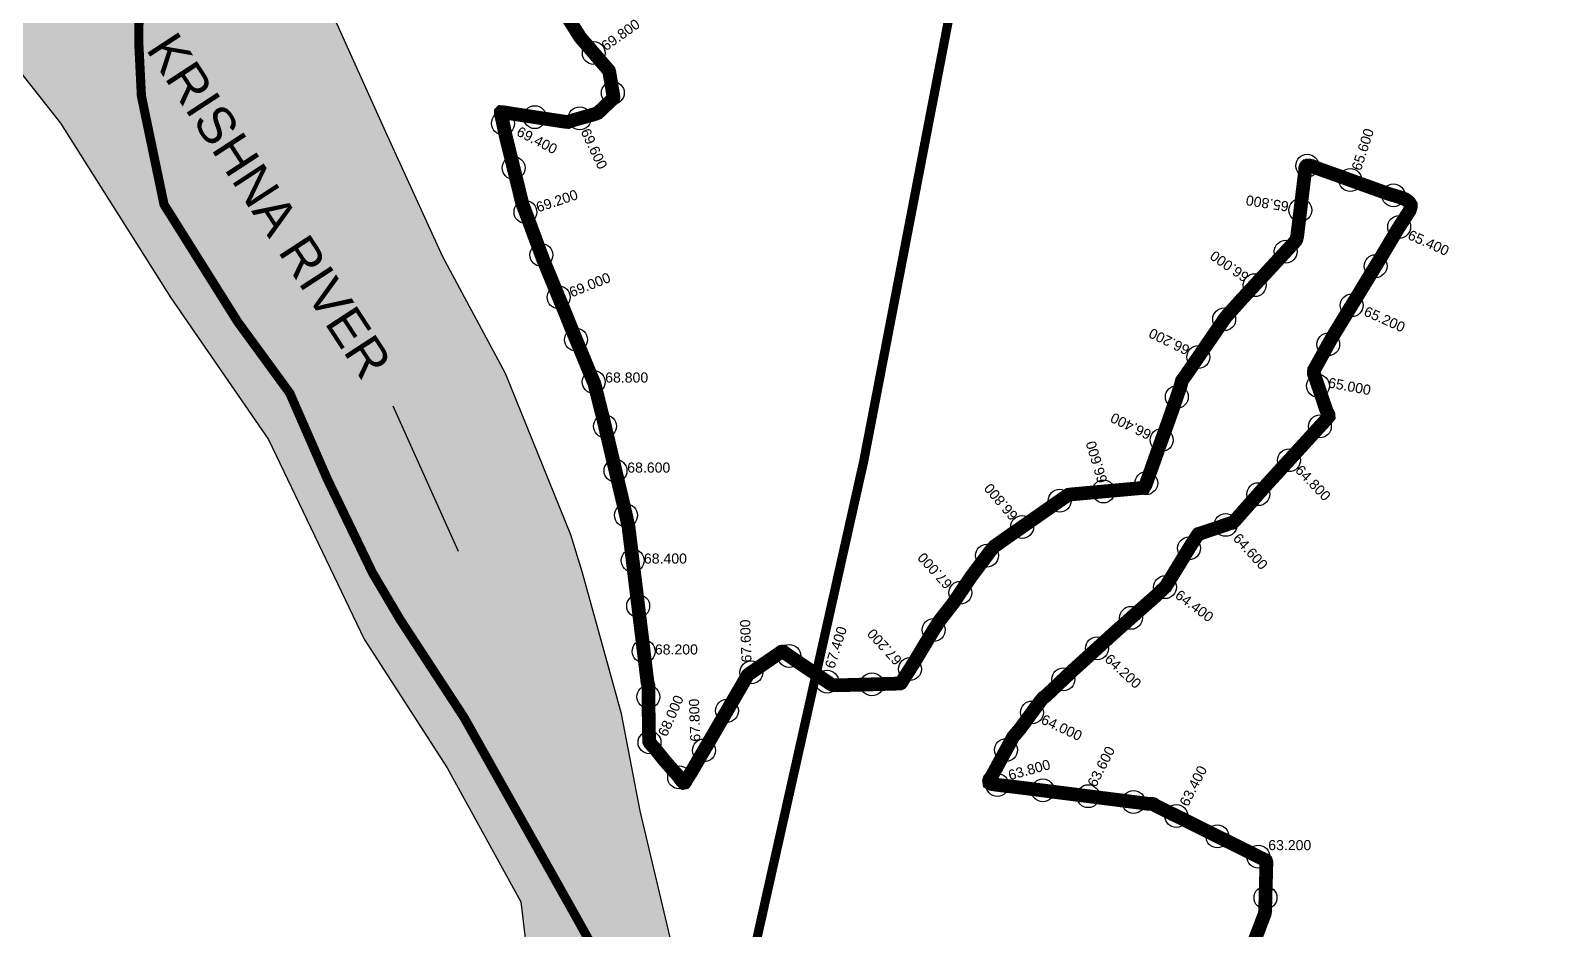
# Model space of a CAD drawing. Header units: millimetres. Extents: x 345922 to 402103, y 1833175 to 1858598.
# Drawn here: x 380211 to 383521, y 1844162 to 1846127 of the extents above; entities that cross this region are included whole.
import ezdxf

# ---------------------------------------------------------------- set-up
doc = ezdxf.new("R2010")
doc.units = ezdxf.units.MM
doc.header["$PDMODE"] = 32
doc.header["$PDSIZE"] = 50
doc.linetypes.add('JIS_02_1.0', pattern=[2, 1, -1])
for name, color, linetype in [('BND', 160, 'Continuous'), ('FRL', 3, 'Continuous'), ('points', 161, 'Continuous'), ('STREAM111', 4, 'Continuous')]:
    doc.layers.add(name, color=color, linetype=linetype)
doc.styles.get("Standard").update_dxf_attribs({"font": 'arial.ttf'})
doc.dimstyles.get("Standard").update_dxf_attribs({"dimtxt": 0.18, "dimasz": 0.18, "dimexe": 0.18, "dimexo": 0.0625, "dimgap": 0.09, "dimtad": 0, "dimtih": 1, "dimtoh": 1, "dimdec": 4, "dimzin": 0, "dimdsep": 46, "dimtxsty": 'Standard', "dimcen": 0.09, "dimadec": 0, "dimazin": 0, "dimtfac": 1, "dimtdec": 4, "dimtofl": 0, "dimtmove": 0, "dimatfit": 3, "dimfxl": 1, "dimtolj": 1, "dimtzin": 0, "dimarcsym": 0})

msp = doc.modelspace()

# ---------------------------------------------------------------- hatches: boundary and pattern name
at = {"layer": 'STREAM111'}
h = msp.add_hatch(dxfattribs=at)
h.set_pattern_fill('DASH', color=4, scale=500, angle=45)
h.set_pattern_definition([(45, (0, 0), (7.105427357601002e-15, 88.38834764831844), [62.5, -62.5])])
h.paths.add_polyline_path([(375577.0392174952, 1846618.815014651), (375905.3587815179, 1846141.773217457), (376031.4791875139, 1846235.354325118), (376238.6604008653, 1846424.019387786), (376382.2353374952, 1846548.72256961), (376544.5373733339, 1846617.309335019), (376756.7780857147, 1846710.83679842), (376931.5649816997, 1846810.599436318), (377193.7447526449, 1846997.65436312), (377346.3105764424, 1847086.767241012), (377459.4994852259, 1847142.522066299), (377543.2283874291, 1847175.045701544), (377659.5185506007, 1847195.179255785), (377800.6176028144, 1847190.533110216), (377901.4022580878, 1847168.850738075), (378061.1073085443, 1847130.132139361), (378219.2621138284, 1847068.182350606), (378488.2957410166, 1847005.575165454), (378706.8482204588, 1846933.848242237), (378853.5905012789, 1846904.221957974), (379034.6765576003, 1846840.291352375), (379412.9214807738, 1846644.784714408), (379594.0075370957, 1846566.820613845), (379861.5910088692, 1846395.28082746), (380024.4794484383, 1846245.096024573), (380277.1495463736, 1845924.759409086), (380518.5171421731, 1845543.036113312), (380731.725134193, 1845233.639362685), (380941.2687714348, 1844797.394379838), (381122.2944682838, 1844516.124550518), (381283.2063261578, 1844222.80034836), (381319.4113127189, 1843917.421773366), (381330.9029157319, 1843655.608535604), (381348.5469826432, 1843538.650829866), (381406.3755590234, 1843204.545711636), (381427.2278464757, 1843118.028987173), (381444.871913387, 1842896.930571493), (381490.0960567424, 1842511.035188908), (381515.8447198416, 1842328.429204161), (381541.3034282619, 1842152.225554704), (381625.4090041313, 1842051.313590085), (381644.7882148508, 1841996.469444456), (381683.5466362888, 1841927.107576804), (381698.081044328, 1841890.00712535), (381706.1554607798, 1841848.067484576), (381706.1554607798, 1841793.223338948), (381702.9839143481, 1841666.633782274), (381725.5927388392, 1841523.071011713), (381744.9719495582, 1841410.156594244), (381762.7363533916, 1841332.729411056), (381772.425958751, 1841274.659139216), (381783.7303709965, 1841214.975650203), (381804.7243886015, 1841158.518441469), (381885.8406425212, 1841027.54079851), (381890.9051078363, 1840970.886232198), (381904.0722592291, 1840945.59395732), (381922.3034939152, 1840918.27834359), (381944.5864536619, 1840888.939391007), (381984.0882898624, 1840845.436758331), (382067.9275964159, 1840717.848858875), (382204.5054185631, 1840565.188843773), (382288.3126352697, 1840481.810736466), (382319.9253356764, 1840433.937735007), (382347.4584234175, 1840401.343383815), (382362.7549652942, 1840378.934748115), (382390.2880530374, 1840337.173206761), (382486.1450068624, 1840296.430190738), (382532.0338684536, 1840263.835839547), (382557.5277228954, 1840237.352948461), (382590.6776797263, 1840185.454530304), (382612.3849323585, 1840149.317602886), (382645.4626870367, 1840112.148130202), (382685.7759379111, 1840086.33603919), (382734.359200488, 1840036.776793634), (382779.8408266566, 1839993.41235748), (382838.7608398151, 1839938.690693723), (382866.6702192021, 1839905.65124804), (382930.9725399605, 1839840.827372155), (382950.6122896662, 1839794.365608334), (382998.1618007802, 1839728.286562904), (383021.9361743151, 1839679.759862614), (383041.5763060428, 1839657.045099271), (383066.3844310408, 1839638.460362929), (383092.2266895233, 1839609.550790183), (383145.9779453703, 1839521.789680742), (383230.3753860286, 1839422.720490508), (383300.453497019, 1839363.190142347), (383351.538621506, 1839325.247724334), (383418.9972078184, 1839286.651145293), (383500.2097312747, 1839236.933366602), (383636.6626322355, 1839211.472236216), (383757.5687669241, 1839162.115740521), (383806.9825452737, 1839124.31059464), (383841.6770169474, 1839089.655928937), (383891.0907952972, 1839047.650348238), (383925.7856489933, 1839026.647557889), (384066.6673307031, 1838990.942783483), (384296.9585813758, 1838951.756288622), (384446.7581840574, 1838919.091375548), (384529.042661175, 1838924.359944704), (384578.6241471707, 1838939.111845901), (384622.9310557657, 1838958.078664048), (384703.1056255184, 1838953.863747098), (384975.6954952666, 1838918.927912324), (385028.320168311, 1838895.640026273), (385074.9497705095, 1838872.352140222), (385120.2468800631, 1838851.06047754), (385227.6244705714, 1838825.748020115), (385378.9559813702, 1838824.683429277), (385407.7302585065, 1838833.19938565), (385470.607255279, 1838854.489045484), (385533.4846340731, 1838869.391776555), (385621.9387660776, 1838867.262748945), (385756.2187260476, 1838836.392850032), (385847.8703819782, 1838816.16762697), (385948.8903627879, 1838831.93435593), (386045.870461218, 1838831.93435593), (386102.3535562041, 1838839.385721465), (386171.6248367846, 1838852.159424927), (386230.2392323657, 1838890.480843441), (386358.1249085277, 1838898.996645748), (386408.213337684, 1838913.899376819), (386662.3037933201, 1839013.763235583), (386777.8925641469, 1839042.896819194), (386930.4790171313, 1839097.019477283), (387043.9074536928, 1839128.311052771), (387113.0446445601, 1839133.706109492), (387165.9776093379, 1839114.283874483), (387196.2249632077, 1839098.098550254), (387250.2386681511, 1839091.624420562), (387322.6165514276, 1839089.466428687), (387561.0895667268, 1839129.637708588), (387680.3396361565, 1839139.99536089), (387815.143730276, 1839162.436658425), (387899.8284514581, 1839177.973059845), (388210.9261362296, 1839361.552428802), (388399.5811939306, 1839422.517278451), (388566.0411569389, 1839533.362445625), (388799.0856399815, 1839644.207612799), (389370.979794128, 1839940.498495298), (389756.5943032106, 1840142.040177011), (389900.0787006327, 1840276.401400863), (390324.9150238082, 1840968.019694264), (390748.1529670425, 1841448.089922408), (391056.6143181696, 1841849.342528538), (391459.4156138585, 1842404.737873675), (391904.1740009792, 1842927.79939195), (392069.1650894974, 1843171.41706218), (392485.8188840007, 1843818.61079648), (392665.1571897903, 1844076.558999463), (392851.6687221925, 1844456.315960526), (392988.2969712435, 1844852.824127471), (393124.5940072343, 1845254.076733588), (393253.7174345934, 1845734.146961731), (393346.9732007946, 1845920.442809074), (393433.6841665299, 1846338.989238863), (393519.7667061171, 1846747.407111368), (393684.7574126122, 1847048.346758547), (393792.3603960851, 1847205.981694447), (393928.65743208, 1847363.616630347), (394057.780859439, 1847442.434098298), (394690.3905300265, 1847518.253302531), (395448.9490253653, 1847598.476923965), (396554.6944393783, 1848008.105133028), (396750.1063197413, 1848154.566178964), (396882.2481027203, 1848696.152964396), (396998.5917489685, 1849328.041087015), (397493.6165874851, 1849874.633760362), (397666.7374856399, 1850001.261217086), (397769.708834695, 1850075.543466442), (397872.6801837502, 1850221.250825203), (397978.5121133509, 1850318.389115733), (398124.3879683316, 1850466.953614446), (398253.1022501561, 1850526.950780296), (398453.3723039681, 1850613.756068962), (398605.0892749386, 1850696.743158681), (398776.6736807124, 1850770.709882418), (398912.1356166686, 1850837.460344181), (399129.8197601656, 1850947.032778374), (399345.4822433716, 1851093.658520055), (399446.9705831218, 1851144.343828481), (399656.2697262999, 1851545.983754634), (399796.7655658154, 1851759.217755858), (399813.1871624084, 1851864.923460551), (399835.8464138, 1852149.881919948), (399859.1994170973, 1852292.752937563), (399859.1994170973, 1852365.646288743), (399847.5229154485, 1852406.466645519), (399803.7363207889, 1852514.348829902), (399735.0155338677, 1852682.040220567), (399669.0888556736, 1852885.306816753), (399610.4786623337, 1853028.421411519), (399606.8169817088, 1853088.768613604), (399610.4786623337, 1853132.657641913), (399625.1250028116, 1853189.347335101), (399657.4008933657, 1853422.298298146), (399759.2976146067, 1853772.836631583), (399801.6932672636, 1853877.782178361), (399834.8722577649, 1853953.269217927), (399922.5298739531, 1854201.138164504), (400051.7033461905, 1854553.447786052), (400103.9314804256, 1854675.172732641), (400167.7662062875, 1854785.3047318), (400295.4348939682, 1854964.993799276), (400394.0882486463, 1855092.514988482), (400486.9383075114, 1855202.646987641), (400573.9854525832, 1855289.59340007), (400655.2293018428, 1855393.929002547), (400707.4574360774, 1855480.875260911), (400788.7012853366, 1855591.007260069), (400829.3232099661, 1855695.342862546), (400800.3074949416, 1855747.510586751), (400655.2293018424, 1855834.456999181), (400626.2135868183, 1855863.439136657), (400475.3320979053, 1855921.403257545), (400261.980847645, 1855954.661784005), (400123.1773654756, 1855775.580966112), (400036.4247593454, 1855706.259463554), (399938.1056738948, 1855579.169811097), (399781.9515569181, 1855423.196353972), (399781.9515339437, 1855423.196331024), (399648.9314661925, 1855290.329986002), (399544.8285680491, 1855157.463657215), (399418.3357440064, 1854904.94502157), (399397.9991862189, 1854857.54792765), (399382.1819483895, 1854794.351905135), (399359.5135284705, 1854653.554297576), (399370.8114463421, 1854628.727299736), (399393.4076641084, 1854592.615176823), (399431.8211197036, 1854561.017165565), (399461.1963174058, 1854524.905042653), (399486.0518131283, 1854491.049975568), (399510.907690873, 1854439.138924059), (399508.6480308943, 1854333.059765214), (399513.1673508518, 1854247.293646622), (399517.6866708095, 1854195.382595111), (399517.6866708095, 1854129.929362703), (399495.0904530435, 1854035.13532893), (399461.4706466987, 1853962.696938007), (399343.9158009071, 1853750.028432619), (399263.5435802954, 1853571.35687832), (399239.745753456, 1853370.45136459), (399220.4259359634, 1853181.498980782), (399229.3516594563, 1853051.909825436), (399268.0499913931, 1852935.800251395), (399303.7775002151, 1852807.716930031), (399323.111518583, 1852715.614793828), (399355.8899789666, 1852663.333643078), (399408.002457718, 1852504.039774374), (399435.4593767615, 1852295.411516243), (399444.3443910786, 1852095.194776473), (399425.0614958617, 1851906.888404606), (399354.706572691, 1851736.842942373), (399314.8219943038, 1851679.299390571), (399208.3239500272, 1851550.583420396), (399103.4438588094, 1851439.922567636), (398851.1331203307, 1851234.407919066), (398759.0120422143, 1851183.288978922), (398642.0337519614, 1851136.551618585), (398430.0090032781, 1851062.06361647), (398310.6099371469, 1851006.612731007), (398217.3433217559, 1850949.844240812), (398099.3037527543, 1850866.87485025), (397881.9726103313, 1850781.854028152), (397832.4248096607, 1850725.085537958), (397804.7368897118, 1850668.317047762), (397772.676046894, 1850586.803474889), (397755.1890890412, 1850512.567845051), (397725.6446413273, 1850420.690591256), (397686.4303442548, 1850352.508841637), (397621.0750759169, 1850272.72178531), (397440.6131926912, 1850242.350060805), (397285.9003365721, 1850243.17170247), (397222.7234825063, 1850203.907386882), (397132.8717042641, 1850125.378373903), (397007.8320504606, 1849982.087427471), (396842.6910182416, 1849749.613616291), (396827.0217724278, 1849662.414603814), (396744.1123287521, 1849438.176299444), (396635.8060396946, 1849147.221990088), (396517.8725038953, 1848864.632619013), (396474.645039461, 1848746.242531189), (396409.0398357179, 1848625.997258956), (396335.1346937203, 1848508.999991203), (396254.2569219473, 1848417.073484725), (396026.7238707037, 1848336.057020331), (395843.0895119344, 1848284.044277614), (395795.1511437963, 1848276.208901108), (395731.5227018979, 1848257.92622866), (395645.2334499075, 1848207.43115584), (395580.7349677134, 1848158.677489913), (395423.695061494, 1848103.64735218), (395304.18238836, 1848033.815446764), (395205.6907975815, 1847985.061399033), (395069.696588606, 1847925.514141181), (394998.4659447524, 1847894.278394779), (394932.4479689, 1847853.498700117), (394657.6979539861, 1847849.68753511), (394443.4919508558, 1847865.127678658), (394158.0818122114, 1847834.071761838), (393974.7920613494, 1847763.48770304), (393824.4047918487, 1847659.509561272), (393622.8394611919, 1847494.850968113), (393458.2134473833, 1847317.892567228), (393348.5448210126, 1847179.869367101), (393155.2756417029, 1846957.981828419), (392957.6827692395, 1846727.356710993), (392773.2484278271, 1846494.570584347), (392707.4463052797, 1846387.21920647), (392630.4472659153, 1846172.670317627), (392582.3555283181, 1845941.226994724), (392553.7559121826, 1845802.553582852), (392518.8993903791, 1845722.040335797), (392446.9492355493, 1845405.911032722), (392398.9957198123, 1845166.057718708), (392333.7493248519, 1844840.704418896), (392279.4697925287, 1844693.235012252), (392170.9107278822, 1844560.946122608), (392036.2248928455, 1844326.254031654), (391942.7386372497, 1844121.7801801), (391762.366692901, 1843813.210591224), (391599.3586321526, 1843500.395726479), (391377.6725546352, 1843259.075904273), (391013.4522916626, 1842919.121665549), (390889.6414869354, 1842795.453522719), (390654.6255211312, 1842545.575569514), (390479.3497975669, 1842304.143497006), (390312.7687965917, 1842037.216097457), (390155.2943435878, 1841823.197915823), (390133.9456943762, 1841745.897929107), (390094.4293920221, 1841528.650451377), (390015.9714494012, 1841369.260749932), (389854.1051390272, 1841171.86897609), (389790.4918447274, 1841124.213759544), (389737.4799772063, 1841060.673598083), (389616.7422418963, 1840935.860807619), (389554.4534158996, 1840853.788274059), (389431.9339441017, 1840667.913992064), (389330.5065590345, 1840558.161068616), (389163.5733763509, 1840420.970200657), (389065.2285279503, 1840318.813644569), (388934.0408418643, 1840254.606471962), (388805.4774775367, 1840207.433473549), (388651.699985736, 1840153.462459411), (388550.6853727777, 1840125.945099723), (388422.1220084489, 1840107.600193264), (388315.539705645, 1840090.257903446), (388267.0001671211, 1840070.602646525), (388207.9661817444, 1840043.085286836), (388106.9515687831, 1839952.670723195), (388032.2928336723, 1839887.148618484), (388024.5798649306, 1839887.148618484), (387989.8729256804, 1839894.852272697), (387961.592355869, 1839906.407944919), (387939.7400489467, 1839905.123938916), (387902.4618045412, 1839879.444582468), (387787.7831093618, 1839816.378621262), (387706.8002511117, 1839759.884266157), (387490.6260066633, 1839667.214387782), (387271.9429409116, 1839588.738063721), (387053.1235467567, 1839522.986876759), (386750.8493953253, 1839429.135315787), (386619.7327136126, 1839389.33227511), (386412.5570904854, 1839330.08855122), (386257.0177434233, 1839312.112848985), (386131.0436720252, 1839313.396854988), (386061.6288467997, 1839312.112848985), (385958.9195960546, 1839324.86394874), (385856.1885706339, 1839340.805018805), (385803.6945616992, 1839365.432505929), (385776.6523082147, 1839367.021191322), (385728.9316868332, 1839370.198943913), (385666.8937429672, 1839365.432505929), (385560.0984270338, 1839362.205882459), (385549.7592430852, 1839364.589101451), (385538.6238633943, 1839370.944606631), (385530.6704264976, 1839380.477864402), (385511.5816099098, 1839382.861083394), (385489.3117972536, 1839378.888797205), (385320.8042108611, 1839396.649543931), (384973.1525824714, 1839431.938137096), (384691.7366766884, 1839436.711447547), (384652.3339813366, 1839428.542374566), (384641.0367116674, 1839428.542374566), (384630.9938526503, 1839409.734721965), (384602.1225264262, 1839405.973191444), (384453.9969829994, 1839422.273157032), (384211.4659139818, 1839496.376682774), (384038.2341697373, 1839567.846144462), (383876.1444322586, 1839675.891259748), (383766.9340207977, 1839732.314217552), (383620.165134325, 1839824.705379191), (383568.4777351081, 1839862.432552891), (383475.0444961148, 1839969.657935529), (383347.6465502847, 1840109.201478181), (383210.4774555196, 1840248.197132453), (383043.2952841538, 1840405.534256953), (382951.8492209793, 1840496.874312872), (382812.5092857422, 1840697.968819458), (382768.774376697, 1840763.495505817), (382727.0275901941, 1840807.179963389), (382689.256102053, 1840854.835561739), (382659.4371040834, 1840902.491541893), (382572.640407482, 1840983.380483835), (382547.9564460239, 1841001.872002933), (382509.6964477724, 1841020.363522031), (382473.904561648, 1841036.389734332), (382449.2206001895, 1841043.786036528), (382414.6632434928, 1841043.786036528), (382403.5553188273, 1841038.85504113), (382387.5111699056, 1841028.993050332), (382361.5926790198, 1841016.665370933), (382344.3140006714, 1841017.898215234), (382325.8017396221, 1841020.363522031), (382313.4592855298, 1841022.829210632), (382299.8832487371, 1841028.993050331), (382293.712495053, 1841031.458357129), (382281.3700409614, 1841043.786036528), (382270.2621162956, 1841069.674239628), (382235.6659438732, 1841140.301060444), (382233.1978317449, 1841157.559735242), (382225.7925486354, 1841182.215094037), (382218.3872655247, 1841209.336141438), (382218.3872655247, 1841269.741694131), (382214.6846239699, 1841289.465675726), (382196.1638423944, 1841365.086107757), (382194.9293129677, 1841382.344782555), (382188.7585592843, 1841418.094976451), (382181.3532761741, 1841441.517490948), (382175.18252249, 1841463.707161147), (382167.7772393808, 1841488.362519942), (382157.9038441424, 1841508.08688334), (382131.9853532568, 1841542.60461474), (382095.7835351996, 1841609.782220502), (382067.5881706401, 1841624.475555921), (382040.6197617068, 1841631.821841826), (382002.618219386, 1841639.168509535), (381977.6047976199, 1841647.837363622), (381941.9397726491, 1841666.758793739), (381925.1798996117, 1841694.260117671), (381913.209508453, 1841728.935915821), (381885.6759046827, 1841819.809789368), (381860.5337283145, 1841928.949154194), (381859.3370678886, 1841955.255050592), (381859.3370678886, 1841969.603617226), (381860.5337283144, 1841992.322085613), (381882.0821365052, 1842041.346068594), (381908.4200265745, 1842121.844043499), (381915.6028293048, 1842150.540794963), (381916.8004364556, 1842172.063835817), (381908.4200265745, 1842199.565159748), (381875.2619294577, 1842268.987007938), (381865.7179945266, 1842297.584108625), (381844.7224737477, 1842335.713703475), (381821.790900302, 1842381.809633517), (381817.9737050195, 1842437.097488779), (381812.2346579453, 1842571.10182266), (381812.2346579453, 1842645.454284445), (381817.9604508692, 1842779.421965167), (381819.8690485104, 1842857.587500978), (381835.1387763654, 1842926.220542626), (381842.7797940057, 1843075.528716118), (381837.0540010818, 1843144.161757766), (381825.6024152343, 1843199.449613028), (381796.9715571655, 1843308.118595638), (381794.2506694567, 1843356.249921457), (381785.8986613262, 1843407.491420603), (381779.9333469722, 1843469.45816882), (381770.3894120408, 1843551.683042075), (381766.789963513, 1843698.611432808), (381753.6664612794, 1843798.71121211), (381716.2500094324, 1843823.006894159), (381667.3099383314, 1843941.111769705), (381622.6584459155, 1844089.777797415), (381544.3557838376, 1844421.844324334), (381503.4251854528, 1844633.693433078), (381417.8434766732, 1844942.175498353), (381392.4004311546, 1845025.035022047), (381249.4841004083, 1845377.702537159), (381113.0300533817, 1845632.51751527), (380988.4412268637, 1845905.110390029), (380881.651186148, 1846142.147625556), (380609.3417205295, 1846442.194156512), (380390.7812186249, 1846651.714723157), (380281.837338022, 1846776.73928508), (380168.2580027807, 1846846.197289445), (380063.949958837, 1846871.665352767), (379950.3706235958, 1846878.611076171), (379704.0871690295, 1846971.779413488), (379507.0612458243, 1847031.97640196), (379182.5480953762, 1847129.217762137), (378882.2196100652, 1847227.792094806), (378763.4130681456, 1847285.679491204), (378605.4874760481, 1847358.038852247), (378396.5757031525, 1847426.371255938), (378228.5078096544, 1847472.681265494), (378090.8660563086, 1847507.413734145), (377969.1618777153, 1847532.015796729), (377732.5202757614, 1847550.154360124), (377636.4780412787, 1847552.438531434), (377526.7154875841, 1847538.733965768), (377490.1277150043, 1847513.60915981), (377437.533221696, 1847506.756954009), (377378.0783777709, 1847511.325142565), (377263.7426390203, 1847522.745536921), (377211.148145712, 1847513.60915981), (377158.5532703815, 1847502.188765454), (377071.6581700546, 1847483.916165297), (376993.9094398397, 1847458.791359339), (376888.7204532229, 1847413.109781914), (376822.4056407023, 1847374.280564354), (376709.9968207912, 1847298.467060536), (376680.2693988282, 1847261.921860221), (376641.3948427101, 1847220.808471352), (376588.8003494022, 1847197.96768264), (376416.7991576542, 1847133.720935159), (376268.162047841, 1847110.880146446), (376174.4065968971, 1847049.210140175), (376071.28778736, 1846904.798932314), (375938.6577802977, 1846776.89057715), (375657.074349227, 1846659.92840352)])

# ---------------------------------------------------------------- linework, layer by layer
at = {"layer": 'BND', "linetype": 'JIS_02_1.0', "lineweight": 30, "ltscale": 50}
for points in [[(381693.4151394584, 1843670.078749499, 20, 20, 0), (381403.1806824381, 1844191.643510352, 20, 20, 0), (381159.1189614779, 1844626.078894486, 20, 20, 0), (381019.2653563477, 1844840.277204647, 20, 20, 0), (380959.1613033373, 1844942.050461374, 20, 20, 0), (380860.8242715875, 1845146.044171473, 20, 20, 0), (380778.4516961345, 1845334.62500814, 20, 20, 0), (380664.4905222919, 1845490.65302014, 20, 20, 0), (380503.7083644912, 1845746.841501931, 20, 20, 0), (380454.2910402617, 1845983.775910267, 20, 20, 0), (380448.6460687466, 1846097.64472217, 20, 20, 0), (380449.2672962332, 1846226.329021598, 20, 20, 0), (380425.0203682315, 1846416.85577567, 20, 20, 0), (380424.0281366577, 1846599.264874738, 20, 20, 0), (380406.8238881928, 1846714.63012156, 20, 20, 0), (380422.0160225868, 1846878.27202171, 20, 20, 0), (380568.2549421153, 1847029.605576475, 20, 20, 0), (381205.7248975029, 1847733.047216967, 20, 20, 0), (381179.2956528924, 1847912.3176537, 20, 20, 0), (381065.3384011192, 1848019.179656577, 20, 20, 0), (380797.7538178957, 1848277.408621526, 20, 20, 0)], [(383554.8769092722, 1847824.343882032, 20, 20, 0), (383028.5163826698, 1847283.72191843, 20, 20, 0), (382919.9514720193, 1847086.166170573, 20, 20, 0), (382699.4324131143, 1846739.008189129, 20, 20, 0), (382621.3229900371, 1846652.655856589, 20, 20, 0), (382464.0641586063, 1846483.388937502, 20, 20, 0), (382447.7272292689, 1846451.459595152, 20, 20, 0), (382330.5645984507, 1846329.67840528, 20, 20, 0), (382321.601208338, 1846304.128299496, 20, 20, 0), (382230.9938981012, 1846218.701384369, 20, 20, 0), (382230.9938981012, 1846218.701384369, 20, 20, 0), (382230.9938981012, 1846218.701384369, 20, 20, 0), (382032.5825265399, 1845186.051104074, 20, 20, 0), (382032.5825265399, 1845186.051104074, 20, 20, 0), (381693.4151394584, 1843670.078749499, 20, 20, 0)]]:
    msp.add_lwpolyline(points, format="xyseb", dxfattribs=at)
at = {"layer": 'FRL', "color": 84, "const_width": 30}
msp.add_lwpolyline([(381377.3139594743, 1846168.954981391), (381412.9923524254, 1846112.19217963), (381429.034919024, 1846093.674033706), (381473.1759600026, 1846042.336291295), (381474.9072920841, 1846040.260647955), (381475.9464137912, 1846038.946155747), (381476.7775499278, 1846035.625173208), (381485.2603515959, 1845985.406164996), (381485.7585495904, 1845981.424075018), (381485.2603515959, 1845978.337931882), (381480.6717707138, 1845974.265393045), (381454.6819045666, 1845949.597894842), (381451.75210266, 1845946.987632053), (381445.4966813463, 1845944.535684019), (381397.4211123005, 1845930.924008387), (381386.4548446853, 1845927.10514759), (381380.9217298492, 1845927.507077511), (381344.6263667819, 1845932.998715645), (381255.581671066, 1845946.629346924), (381243.96000706, 1845948.678077925), (381240.4280143735, 1845948.791811807), (381239.6304676378, 1845947.995206595), (381239.6304676378, 1845946.515613043), (381240.2001438776, 1845942.41838506), (381242.9996189086, 1845931.00369231), (381250.9404220033, 1845893.401188266), (381266.4469017631, 1845830.998964532), (381284.2944284101, 1845757.745569008), (381286.1638801082, 1845749.80876943), (381331.9521453083, 1845626.951020098), (381380.7911342584, 1845508.674452796), (381394.6839791976, 1845474.13843418), (381436.9547623325, 1845372.16161706), (381443.8045816851, 1845356.307792622), (381465.8921655901, 1845267.934343412), (381511.9961711589, 1845072.819423112), (381518.6737440635, 1845042.250634184), (381524.3331550471, 1844995.931223783), (381548.1993649101, 1844800.719536076), (381560.0419128166, 1844702.789866587), (381562.0330925037, 1844696.363200214), (381562.0161634456, 1844670.87078034), (381563.4930222256, 1844581.721670738), (381563.4930222256, 1844577.101875353), (381563.4930222256, 1844573.454785481), (381565.196945356, 1844570.050725723), (381574.9419023533, 1844559.681518809), (381598.2172074752, 1844530.731916561), (381618.766934248, 1844507.440691934), (381623.4651509346, 1844502.253397243), (381627.9161496305, 1844497.066219562), (381632.1199303355, 1844490.890891026), (381636.0764930497, 1844485.950604796), (381639.2911330761, 1844483.233511725), (381641.5166324241, 1844483.727528647), (381643.2476957903, 1844485.703596335), (381645.9678998351, 1844491.384907949), (381650.1716805401, 1844498.054253406), (381655.6118199145, 1844506.205649629), (381761.6624262477, 1844688.440675877), (381777.538658133, 1844715.771208453), (381778.5960524742, 1844717.821694607), (381781.0840865797, 1844720.431255335), (381850.939560618, 1844768.244066488), (381852.8232542221, 1844769.498532481), (381854.4556991071, 1844769.812119726), (381856.4022720698, 1844769.812119726), (381857.6582469493, 1844768.996792888), (381859.5419405533, 1844767.491457098), (381894.9768775265, 1844743.103730203), (381960.306381326, 1844698.989259376), (381963.9184511442, 1844697.257391905), (381969.553409044, 1844696.391399665), (381982.864216844, 1844696.387538329), (382104.3804582255, 1844699.887663433), (382109.3164878707, 1844700.002333396), (382111.9568834989, 1844700.117003359), (382113.5638004394, 1844700.805023136), (382115.2857274885, 1844702.639742543), (382119.877532953, 1844710.437183014), (382140.9152465426, 1844743.355419071), (382185.2379390014, 1844817.074164026), (382198.7924714945, 1844838.135993955), (382228.5370952351, 1844876.122408354), (382267.390358362, 1844933.794613127), (382311.5408043728, 1844992.670033439), (382317.564861893, 1844999.439890629), (382347.3094856336, 1845020.501720558), (382400.3982055892, 1845057.359922934), (382467.945953426, 1845104.498521508), (382477.4850745745, 1845110.654309346), (382480.1864685547, 1845112.593869862), (382485.2517502147, 1845113.268433471), (382640.4546674298, 1845127.403612587), (382644.815377816, 1845128.084260724), (382648.3586565412, 1845133.801611468), (382704.7442433766, 1845291.47936309), (382724.2209903262, 1845348.048044985), (382727.984078091, 1845362.143674665), (382737.7048507198, 1845375.612831914), (382815.5589016223, 1845489.086716942), (382818.6746544524, 1845494.066786628), (382825.5298481091, 1845502.937444344), (382856.824152451, 1845537.912602114), (382975.8644519112, 1845666.814277564), (382978.062542308, 1845670.40707472), (382979.661129077, 1845677.393166697), (382997.1775985884, 1845821.499377173), (382997.1775985884, 1845825.809797678), (382998.4359919048, 1845829.760996973), (382999.6946539364, 1845831.197764805), (383002.5712502319, 1845831.73659662), (383003.2906008422, 1845832.275428436), (383005.4481152426, 1845832.275428436), (383008.8642916746, 1845831.37737541), (383012.819779528, 1845830.659049999), (383019.8319028658, 1845827.426176115), (383180.8611032084, 1845769.562893741), (383204.9715751949, 1845762.629573349), (383215.2004882808, 1845758.615539595), (383222.1414020887, 1845753.871713434), (383225.4291326516, 1845750.222517378), (383227.9864952807, 1845745.843528916), (383227.9864952807, 1845741.829495162), (383225.4291326516, 1845733.436472945), (383214.0949939174, 1845715.832293429), (383198.9534294093, 1845692.390476718), (383164.6460214466, 1845634.582891183), (383054.7234976895, 1845454.099741145), (383018.2196116212, 1845388.032641993), (383016.5237499472, 1845385.322335512), (383016.3541906513, 1845381.426130995), (383016.3541906513, 1845376.513576174), (383019.0674081007, 1845369.060028583), (383043.4113936024, 1845297.111530433), (383048.0335638854, 1845287.706370278), (383048.3759070596, 1845283.431286843), (383044.6098634276, 1845278.472161977), (383037.5910222096, 1845270.948057255), (382914.1969989585, 1845135.954013477), (382843.0455114749, 1845055.616354447), (382838.939005675, 1845051.514329047), (382833.9680430528, 1845050.32690988), (382769.7136687982, 1845028.583027692), (382763.9768678348, 1845026.931780226), (382762.5182816889, 1845025.183414321), (382750.1133128532, 1845006.45663927), (382698.7134679763, 1844922.365177095), (382692.1871817335, 1844911.583392334), (382689.1748842582, 1844909.075981481), (382670.3129577033, 1844891.054075672), (382585.1356112526, 1844815.694029115), (382490.8859019689, 1844730.058617796), (382431.0637163456, 1844673.522932768), (382423.9333583165, 1844668.141401201), (382417.5951727189, 1844660.38573336), (382374.4317176649, 1844601.517567678), (382358.8285004304, 1844583.120878306), (382311.7342793222, 1844496.249605611), (382307.4665443978, 1844490.971394021), (382306.4502634833, 1844487.317400549), (382307.0599782889, 1844483.054252151), (382310.9214158197, 1844480.821230137), (382322.9117570904, 1844478.791103753), (382364.8885657883, 1844473.997548271), (382653.0826698877, 1844437.428361006), (382662.006164496, 1844437.284555512), (382666.0360864618, 1844436.278151071), (382671.0734217403, 1844432.971560783), (382907.0209593442, 1844315.776518447), (382909.8615478019, 1844314.528019973), (382911.3386752972, 1844313.279521499), (382912.4748031941, 1844309.761025799), (382909.6594739659, 1844204.839179805), (382909.3098754811, 1844200.183228278), (382908.6106785113, 1844196.458560666), (382906.1637578325, 1844190.056583438), (382879.5198388704, 1844119.941751604)], dxfattribs=at)
at = {"layer": 'FRL', "color": 82}
msp.add_lwpolyline([(382879.5198388704, 1844119.941751604), (382906.1637578325, 1844190.056583438), (382908.6106785113, 1844196.458560666), (382909.3098754811, 1844200.183228278), (382909.6594739659, 1844204.839179805), (382912.4748031941, 1844309.761025799), (382911.3386752972, 1844313.279521499), (382909.8615478019, 1844314.528019973), (382907.0209593442, 1844315.776518447), (382671.0734217403, 1844432.971560783), (382666.0360864618, 1844436.278151071), (382662.006164496, 1844437.284555512), (382653.0826698877, 1844437.428361006), (382364.8885657883, 1844473.997548271), (382322.9117570904, 1844478.791103753), (382310.9214158197, 1844480.821230137), (382307.0599782889, 1844483.054252151), (382306.4502634833, 1844487.317400549), (382307.4665443978, 1844490.971394021), (382311.7342793222, 1844496.249605611), (382358.8285004304, 1844583.120878306), (382374.4317176649, 1844601.517567678), (382417.5951727189, 1844660.38573336), (382423.9333583165, 1844668.141401201), (382431.0637163456, 1844673.522932768), (382490.8859019689, 1844730.058617796), (382585.1356112526, 1844815.694029115), (382670.3129577033, 1844891.054075672), (382689.1748842582, 1844909.075981481), (382692.1871817335, 1844911.583392334), (382698.7134679763, 1844922.365177095), (382750.1133128532, 1845006.45663927), (382762.5182816889, 1845025.183414321), (382763.9768678348, 1845026.931780226), (382769.7136687982, 1845028.583027692), (382833.9680430528, 1845050.32690988), (382838.939005675, 1845051.514329047), (382843.0455114749, 1845055.616354447), (382914.1969989585, 1845135.954013477), (383037.5910222096, 1845270.948057255), (383044.6098634276, 1845278.472161977), (383048.3759070596, 1845283.431286843), (383048.0335638854, 1845287.706370278), (383043.4113936024, 1845297.111530433), (383019.0674081007, 1845369.060028583), (383016.3541906513, 1845376.513576174), (383016.3541906513, 1845381.426130995), (383016.5237499472, 1845385.322335512), (383018.2196116212, 1845388.032641993), (383054.7234976895, 1845454.099741145), (383164.6460214466, 1845634.582891183), (383198.9534294093, 1845692.390476718), (383214.0949939174, 1845715.832293429), (383225.4291326516, 1845733.436472945), (383227.9864952807, 1845741.829495162), (383227.9864952807, 1845745.843528916), (383225.4291326516, 1845750.222517378), (383222.1414020887, 1845753.871713434), (383215.2004882808, 1845758.615539595), (383204.9715751949, 1845762.629573349), (383180.8611032084, 1845769.562893741), (383019.8319028658, 1845827.426176115), (383012.819779528, 1845830.659049999), (383008.8642916746, 1845831.37737541), (383005.4481152426, 1845832.275428436), (383003.2906008422, 1845832.275428436), (383002.5712502319, 1845831.73659662), (382999.6946539364, 1845831.197764805), (382998.4359919048, 1845829.760996973), (382997.1775985884, 1845825.809797678), (382997.1775985884, 1845821.499377173), (382979.661129077, 1845677.393166697), (382978.062542308, 1845670.40707472), (382975.8644519112, 1845666.814277564), (382856.824152451, 1845537.912602114), (382825.5298481091, 1845502.937444344), (382818.6746544524, 1845494.066786628), (382815.5589016223, 1845489.086716942), (382737.7048507198, 1845375.612831914), (382727.984078091, 1845362.143674665), (382724.2209903262, 1845348.048044985), (382704.7442433766, 1845291.47936309), (382648.3586565412, 1845133.801611468), (382644.815377816, 1845128.084260724), (382640.4546674298, 1845127.403612587), (382485.2517502147, 1845113.268433471), (382480.1864685547, 1845112.593869862), (382477.4850745745, 1845110.654309346), (382467.945953426, 1845104.498521508), (382400.3982055892, 1845057.359922934), (382347.3094856336, 1845020.501720558), (382317.564861893, 1844999.439890629), (382311.5408043728, 1844992.670033439), (382267.390358362, 1844933.794613127), (382228.5370952351, 1844876.122408354), (382198.7924714945, 1844838.135993955), (382185.2379390014, 1844817.074164026), (382140.9152465426, 1844743.355419071), (382119.877532953, 1844710.437183014), (382115.2857274885, 1844702.639742543), (382113.5638004394, 1844700.805023136), (382111.9568834989, 1844700.117003359), (382109.3164878707, 1844700.002333396), (382104.3804582255, 1844699.887663433), (381982.864216844, 1844696.387538329), (381969.553409044, 1844696.391399665), (381963.9184511442, 1844697.257391905), (381960.306381326, 1844698.989259376), (381894.9768775265, 1844743.103730203), (381859.5419405533, 1844767.491457098), (381857.6582469493, 1844768.996792888), (381856.4022720698, 1844769.812119726), (381854.4556991071, 1844769.812119726), (381852.8232542221, 1844769.498532481), (381850.939560618, 1844768.244066488), (381781.0840865797, 1844720.431255335), (381778.5960524742, 1844717.821694607), (381777.538658133, 1844715.771208453), (381761.6624262477, 1844688.440675877), (381655.6118199145, 1844506.205649629), (381650.1716805401, 1844498.054253406), (381645.9678998351, 1844491.384907949), (381643.2476957903, 1844485.703596335), (381641.5166324241, 1844483.727528647), (381639.2911330761, 1844483.233511725), (381636.0764930497, 1844485.950604796), (381632.1199303355, 1844490.890891026), (381627.9161496305, 1844497.066219562), (381623.4651509346, 1844502.253397243), (381618.766934248, 1844507.440691934), (381598.2172074752, 1844530.731916561), (381574.9419023533, 1844559.681518809), (381565.196945356, 1844570.050725723), (381563.4930222256, 1844573.454785481), (381563.4930222256, 1844577.101875353), (381563.4930222256, 1844581.721670738), (381562.0161634456, 1844670.87078034), (381562.0330925037, 1844696.363200214), (381560.0419128166, 1844702.789866587), (381548.1993649101, 1844800.719536076), (381524.3331550471, 1844995.931223783), (381518.6737440635, 1845042.250634184), (381511.9961711589, 1845072.819423112), (381465.8921655901, 1845267.934343412), (381443.8045816851, 1845356.307792622), (381436.9547623325, 1845372.16161706), (381394.6839791976, 1845474.13843418), (381380.7911342584, 1845508.674452796), (381331.9521453083, 1845626.951020098), (381286.1638801082, 1845749.80876943), (381284.2944284101, 1845757.745569008), (381266.4469017631, 1845830.998964532), (381250.9404220033, 1845893.401188266), (381242.9996189086, 1845931.00369231), (381240.2001438776, 1845942.41838506), (381239.6304676378, 1845946.515613043), (381239.6304676378, 1845947.995206595), (381240.4280143735, 1845948.791811807), (381243.96000706, 1845948.678077925), (381255.581671066, 1845946.629346924), (381344.6263667819, 1845932.998715645), (381380.9217298492, 1845927.507077511), (381386.4548446853, 1845927.10514759), (381397.4211123005, 1845930.924008387), (381445.4966813463, 1845944.535684019), (381451.75210266, 1845946.987632053), (381454.6819045666, 1845949.597894842), (381480.6717707138, 1845974.265393045), (381485.2603515959, 1845978.337931882), (381485.7585495904, 1845981.424075018), (381485.2603515959, 1845985.406164996), (381476.7775499278, 1846035.625173208), (381475.9464137912, 1846038.946155747), (381474.9072920841, 1846040.260647955), (381473.1759600026, 1846042.336291295), (381429.034919024, 1846093.674033706), (381412.9923524254, 1846112.19217963), (381377.3139594743, 1846168.954981391)], dxfattribs=at)
at = {"layer": 'points'}
for p in [(381442.7281402939, 1846077.748286357), (381484.3552198518, 1845990.764632666), (381244.460290173, 1845924.086898571), (381314.0007178187, 1845937.686776235), (381411.9974071898, 1845935.051006816), (381267.4736675089, 1845826.784706794), (383001.6240067082, 1845831.559162982), (383095.7833354642, 1845800.13423663), (383190.0836296922, 1845766.910820776), (381293.4233801276, 1845730.330288868), (382986.5989776491, 1845734.470140224), (383202.4810832617, 1845697.851908064), (381328.3461575148, 1845636.626502288), (382954.7482083267, 1845643.948750599), (383150.9776658296, 1845612.1406492), (382886.9035402827, 1845570.483786037), (381366.1776502115, 1845544.064880947), (383098.9611459067, 1845526.734082385), (382820.1900826679, 1845496.027758946), (381404.0599731047, 1845451.519169878), (383047.4912008968, 1845441.010261619), (382763.7101199208, 1845413.516048166), (381442.5451313753, 1845359.222775203), (383025.327463777, 1845350.558472862), (382716.7876051835, 1845326.458361624), (381467.2104533217, 1845262.355270563), (383029.2981205792, 1845261.875556851), (382683.5290503662, 1845232.152784759), (382961.8298683554, 1845188.064751803), (381490.2063537627, 1845165.0352389), (382556.3928936297, 1845119.747646766), (382649.8572258299, 1845137.992239772), (382460.7491858221, 1845099.476214326), (382894.7047665421, 1845113.945192903), (381513.1154673534, 1845067.695476192), (382378.707092992, 1845042.300312935), (382823.3886941529, 1845046.746824963), (382743.5287303358, 1844995.684093691), (381527.6450747319, 1844968.841650913), (382301.7804764689, 1844979.6544592), (382243.5449785931, 1844898.399500484), (382691.0602671287, 1844910.645358182), (381539.7805264789, 1844869.580728034), (382616.793537611, 1844843.703152475), (382185.3211069382, 1844817.203395258), (381551.8761628097, 1844770.314963856), (381869.8888218465, 1844760.370323642), (382542.4083063964, 1844776.871943044), (381786.8545566252, 1844724.380872718), (382133.4681197403, 1844731.702713705), (381952.6116526696, 1844704.185210104), (382050.5336731269, 1844698.336673358), (382468.8013603947, 1844709.18735284), (381562.0163211867, 1844671.108312896), (381733.7536049398, 1844640.482772009), (382400.3723241539, 1844636.896476034), (381564.5378549195, 1844571.367441948), (381683.4561137406, 1844554.052670893), (382343.5741785542, 1844554.982344017), (381629.1864448041, 1844495.200163603), (382324.5843111193, 1844478.600105895), (382423.8495885208, 1844466.515935528), (382523.0541177509, 1844453.927791096), (382622.258646981, 1844441.339646663), (382715.6968665948, 1844410.807114559), (382805.2575082702, 1844366.322381642), (382894.8181499455, 1844321.837648725), (382910.3922538003, 1844232.148459358)]:
    msp.add_point(p, dxfattribs=at)
at = {"layer": 'STREAM111', "color": 4}
for points in [[(381622.6584459155, 1844089.777797415), (381544.3557838376, 1844421.844324334), (381503.4251854528, 1844633.693433078), (381417.8434766732, 1844942.175498353), (381392.4004311546, 1845025.035022047), (381249.4841004083, 1845377.702537159), (381113.0300533817, 1845632.51751527), (380988.4412268637, 1845905.110390029), (380881.651186148, 1846142.147625556), (380609.3417205295, 1846442.194156512), (380390.7812186249, 1846651.714723157), (380281.837338022, 1846776.73928508), (380168.2580027807, 1846846.197289445)], [(380024.4794484383, 1846245.096024573), (380277.1495463736, 1845924.759409086), (380518.5171421731, 1845543.036113312), (380731.725134193, 1845233.639362685), (380941.2687714348, 1844797.394379838), (381122.2944682838, 1844516.124550518), (381283.2063261578, 1844222.80034836), (381319.4113127189, 1843917.421773366)]]:
    msp.add_lwpolyline(points, dxfattribs=at)

# ---------------------------------------------------------------- texts
at = {"layer": 'points', "color": 1}
for s, height, rotation, p in [('69.800', 22, 35.48170581759552, (381469.2656801606, 1846081.309556408)), ('69.400', 22, 332.8869912009122, (381271.9391573275, 1845898.861140396)), ('69.600', 22, 295.288672653116, (381413.3806790235, 1845906.4261488)), ('65.600', 22, 72.06167847243182, (383118.7876942275, 1845818.978004417)), ('69.200', 22, 18.60780230736506, (381321.1478208957, 1845729.327291208)), ('65.800', 22, 170.997088867787, (382962.5251718705, 1845752.784373391)), ('65.400', 22, 335.976488422775, (383219.3379992169, 1845672.114381782)), ('66.000', 22, 145.2065399698442, (382876.5843355824, 1845593.83073078)), ('69.000', 22, 21.8532747005618, (381394.5421789731, 1845543.699686947)), ('65.200', 22, 335.976488422775, (383123.3181680142, 1845505.258602604)), ('66.200', 22, 154.1741338521357, (382747.1674359557, 1845436.687629674)), ('65.000', 22, 349.3300116652059, (383045.8683708913, 1845347.41355701)), ('66.400', 22, 154.1741338521357, (382663.4284546509, 1845251.817836815)), ('66.600', 22, 106.7705154659103, (382565.4336903414, 1845142.199433166)), ('64.800', 22, 314.0954729224379, (382973.7373943808, 1845164.483239422)), ('66.800', 22, 130.2762170424319, (382371.2005513102, 1845068.177028963)), ('64.600', 22, 312.2794639752898, (382837.9113046258, 1845016.153084194)), ('67.000', 22, 132.3468344102726, (382227.8229341133, 1844918.992052937)), ('64.400', 22, 323.4137589839375, (382710.9113853604, 1844888.935080069)), ('67.600', 22, 91.95349954617585, (381787.4659576184, 1844746.449940855)), ('67.400', 22, 72.48929552720358, (381968.0068688602, 1844730.95743249)), ('67.200', 22, 132.3468344102726, (382117.7908623724, 1844752.714027015)), ('64.200', 22, 317.3909416081279, (382557.2450304894, 1844750.833105426)), ('68.000', 22, 66.26156999047048, (381602.0920807737, 1844582.159882798)), ('67.800', 22, 91.95349954617585, (381675.6776881816, 1844573.44279592)), ('64.000', 21.99999999999999, 334.9580664689719, (382417.8910554643, 1844613.812226587)), ('63.600', 22, 62.92253765510674, (382539.7074183015, 1844471.869776819)), ('63.800', 21.99999999999999, 15.69087301840458, (382351.896552508, 1844488.411506056)), ('63.400', 22, 62.92253765510674, (382740.9714436134, 1844429.512764034))]:
    msp.add_text(s, height=height, rotation=rotation, dxfattribs=at).set_placement(p)
for s, p in [('68.800', (381467.6253761336, 1845357.832443377)), ('68.600', (381515.8643873655, 1845160.993129387)), ('68.400', (381552.2687728204, 1844962.220179687)), ('68.200', (381576.2455485883, 1844763.596926629)), ('63.200', (382916.4696285239, 1844335.990458212))]:
    msp.add_text(s, height=22, dxfattribs=at).set_placement(p)
at = {"layer": 'STREAM111', "color": 4}
msp.add_text('KRISHNA RIVER', height=80, rotation=303.1321984305437, dxfattribs=at).set_placement((380462.7106531772, 1846086.432425958))

# ---------------------------------------------------------------- leaders
msp.add_leader([(381147.4918736739, 1844988.606757254), (381004.201161393, 1845306.451367416)], dimstyle='Standard', override={"dimasz": 100}, dxfattribs=at)

doc.saveas('drawing.dxf')
